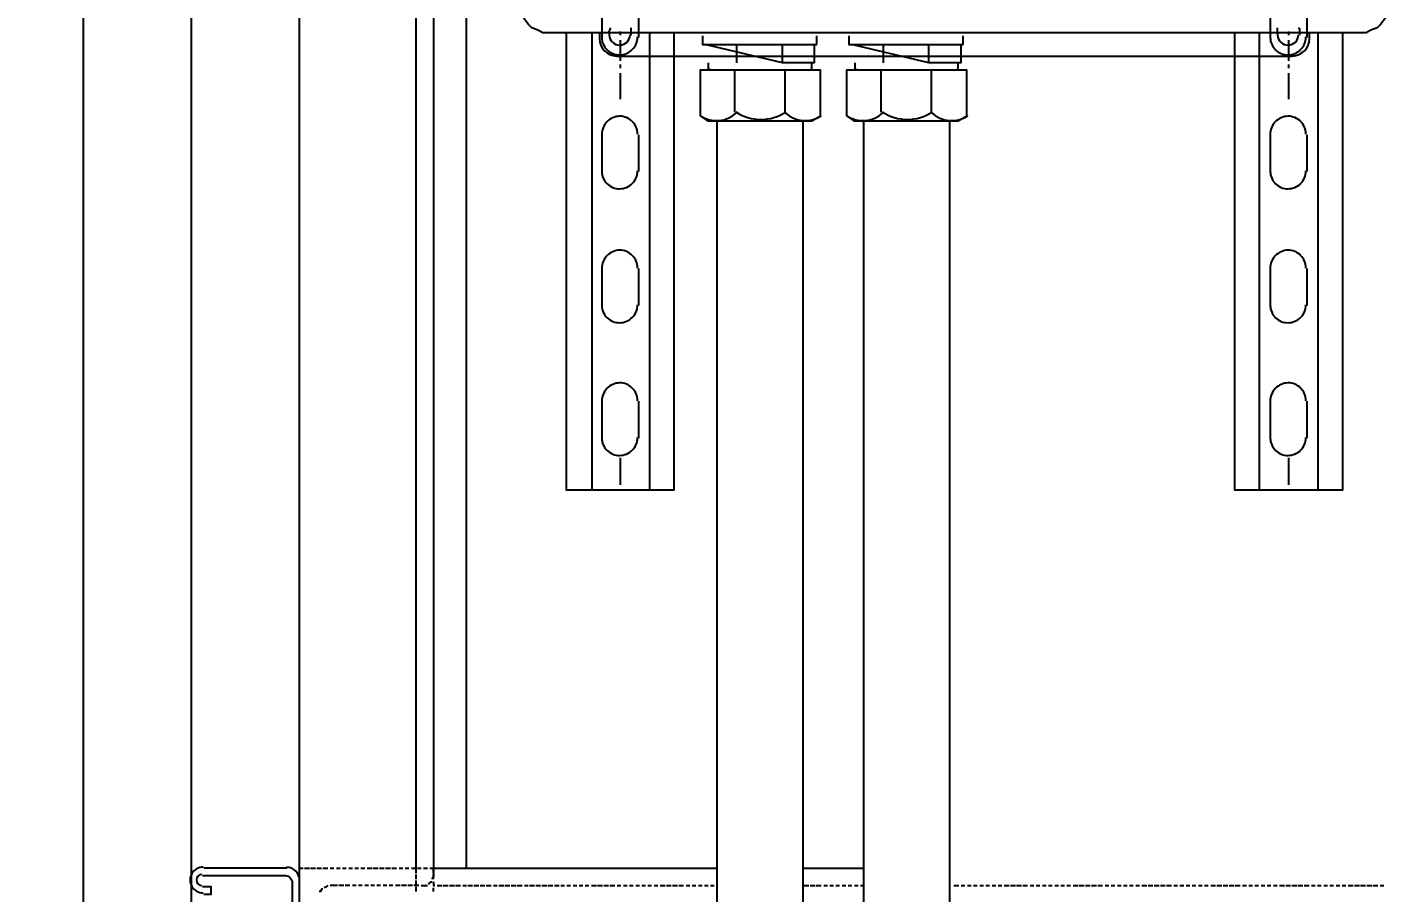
# Model space of a CAD drawing. Header units: feet. Extents: x -18 to 2540, y -48 to 1440.
# Drawn here: x 2075.68 to 2078.627, y 1382.665 to 1384.544 of the extents above; entities that cross this region are included whole.
import ezdxf
from ezdxf import colors
from ezdxf.entities.mleader import LeaderData, LeaderLine
from ezdxf.enums import TextEntityAlignment as Align
from ezdxf.math import Vec2, Vec3

# ---------------------------------------------------------------- set-up
doc = ezdxf.new("R2018")
doc.units = ezdxf.units.FT
doc.header["$MEASUREMENT"] = 0
for name, color, linetype in [('G-ANNO-TEXT', 1, 'Continuous'), ('PDF8_LP_OBJ-Hidden', 7, 'Continuous'), ('PDF8_LP_OBJ-Misc', 7, 'Continuous')]:
    doc.layers.add(name, color=color, linetype=linetype)
doc.styles.add('NEI-A', font='arial.ttf')

# ---------------------------------------------------------------- blocks, each defined once
blk = doc.blocks.new('Equipment Callout Arrowhead .75')
at = {"color": 0}
blk.add_ellipse((-0.248, 0), major_axis=(0.743, 0), ratio=0.350959, start_param=-0.80282, end_param=3.944413, dxfattribs=at)
blk = doc.blocks.new('DETAIL_TITLE')
at = {"style": 'NEI-A', "flags": 8}
blk.add_attdef('#', text='', height=0.25, dxfattribs=at).set_placement((0.5922, -0.5109), align=Align.MIDDLE_CENTER)
at = {"lineweight": 30, "flags": 104}
blk.add_attdef('DETAIL_TITLE', text='', height=0.25, dxfattribs=at).set_placement((0.9099, -0.5251), align=Align.BOTTOM_LEFT)
at = {"style": 'NEI-A'}
for tag, p in [('SCALE:', (0.9386, -0.7379)), ('1"_=_', (1.5474, -0.7379))]:
    blk.add_attdef(tag, text='', height=0.1094, dxfattribs=at).set_placement(p, align=Align.BOTTOM_LEFT)

msp = doc.modelspace()

# ---------------------------------------------------------------- linework, layer by layer
at = {"layer": 'G-ANNO-TEXT'}
for points in [[(2078.717475, 1377.542928), (2078.717475, 1378.805471), (2078.748673, 1381.221447), (2079.918526, 1381.642295), (2080.963599, 1381.907273), (2081.587522, 1382.702209), (2081.618715, 1383.154229)], [(2079.045031, 1377.542928), (2079.045031, 1378.805471), (2079.076229, 1381.221447), (2080.246081, 1381.642295), (2081.291155, 1381.907273), (2081.915077, 1382.702209), (2081.946271, 1383.154229)]]:
    msp.add_spline(points, degree=3, dxfattribs=at)
at = {"layer": 'PDF8_LP_OBJ-Hidden', "lineweight": 25}
for points in [[(2076.942937, 1384.532087), (2076.942937, 1384.534754), (2076.945604, 1384.540088), (2076.945604, 1384.542756)], [(2076.990946, 1384.532087), (2076.990946, 1384.542756)], [(2078.393874, 1384.532087), (2078.393874, 1384.542756)], [(2078.441883, 1384.532087), (2078.441883, 1384.540088), (2078.439216, 1384.542756)], [(2076.270812, 1382.710415), (2076.270812, 1382.718416), (2076.278814, 1382.718416)], [(2076.281481, 1382.718416), (2076.29215, 1382.718416)], [(2076.294817, 1382.718416), (2076.305485, 1382.718416)], [(2076.308152, 1382.718416), (2076.318821, 1382.718416)], [(2076.321488, 1382.718416), (2076.332157, 1382.718416)], [(2076.337491, 1382.718416), (2076.345493, 1382.718416)], [(2076.350827, 1382.718416), (2076.358829, 1382.718416)], [(2076.364163, 1382.718416), (2076.372164, 1382.718416)], [(2076.377499, 1382.718416), (2076.3855, 1382.718416)], [(2076.390835, 1382.718416), (2076.398836, 1382.718416)], [(2076.40417, 1382.718416), (2076.412172, 1382.718416)], [(2076.417506, 1382.718416), (2076.428175, 1382.718416)], [(2076.430842, 1382.718416), (2076.441511, 1382.718416)], [(2076.444178, 1382.718416), (2076.454846, 1382.718416)], [(2076.457514, 1382.718416), (2076.468182, 1382.718416)], [(2076.470849, 1382.718416), (2076.481518, 1382.718416)], [(2076.486852, 1382.718416), (2076.494854, 1382.718416)], [(2076.500188, 1382.718416), (2076.50819, 1382.718416)], [(2076.513524, 1382.718416), (2076.521526, 1382.718416)], [(2076.524193, 1382.707747), (2076.524193, 1382.718416)], [(2076.52686, 1382.718416), (2076.534861, 1382.718416)], [(2076.540196, 1382.718416), (2076.548197, 1382.718416)], [(2076.553531, 1382.718416), (2076.561533, 1382.718416)], [(2076.561533, 1382.707747), (2076.561533, 1382.718416)], [(2076.270812, 1382.697079), (2076.270812, 1382.707747)], [(2076.270812, 1382.683743), (2076.270812, 1382.691745)], [(2076.524193, 1382.694412), (2076.524193, 1382.70508)], [(2076.524193, 1382.681076), (2076.524193, 1382.691745)], [(2076.550864, 1382.683743), (2076.556199, 1382.689077), (2076.558866, 1382.689077)], [(2076.561533, 1382.699746), (2076.558866, 1382.697079), (2076.558866, 1382.694412)], [(2076.561533, 1382.694412), (2076.561533, 1382.70508)], [(2076.561533, 1382.689077), (2076.561533, 1382.681076), (2076.5642, 1382.681076)], [(2076.270812, 1382.670407), (2076.270812, 1382.678409)], [(2076.321488, 1382.673074), (2076.318821, 1382.673074), (2076.316154, 1382.66774), (2076.313487, 1382.66774)], [(2076.332157, 1382.681076), (2076.32949, 1382.678409), (2076.324155, 1382.675742)], [(2076.353494, 1382.681076), (2076.337491, 1382.681076)], [(2076.36683, 1382.681076), (2076.356161, 1382.681076)], [(2076.380166, 1382.681076), (2076.369497, 1382.681076)], [(2076.393502, 1382.681076), (2076.3855, 1382.681076)], [(2076.406838, 1382.681076), (2076.398836, 1382.681076)], [(2076.420173, 1382.681076), (2076.412172, 1382.681076)], [(2076.433509, 1382.681076), (2076.425508, 1382.681076)], [(2076.446845, 1382.681076), (2076.438843, 1382.681076)], [(2076.460181, 1382.681076), (2076.452179, 1382.681076)], [(2076.473517, 1382.681076), (2076.465515, 1382.681076)], [(2076.48952, 1382.681076), (2076.478851, 1382.681076)], [(2076.502855, 1382.681076), (2076.492187, 1382.681076)], [(2076.516191, 1382.681076), (2076.505523, 1382.681076)], [(2076.529527, 1382.681076), (2076.518858, 1382.681076)], [(2076.524193, 1382.66774), (2076.524193, 1382.678409)], [(2076.534861, 1382.681076), (2076.548197, 1382.681076)], [(2076.561533, 1382.66774), (2076.561533, 1382.675742)], [(2076.569534, 1382.681076), (2076.580203, 1382.681076)], [(2076.58287, 1382.681076), (2076.593539, 1382.681076)], [(2076.596206, 1382.681076), (2076.606875, 1382.681076)], [(2076.609542, 1382.681076), (2076.620211, 1382.681076)], [(2076.625545, 1382.681076), (2076.633546, 1382.681076)], [(2076.635891, 1382.681076), (2076.646559, 1382.681076)], [(2076.649227, 1382.681076), (2076.659895, 1382.681076)], [(2076.662562, 1382.681076), (2076.673231, 1382.681076)], [(2076.675898, 1382.681076), (2076.686567, 1382.681076)], [(2076.691901, 1382.681076), (2076.699903, 1382.681076)], [(2076.703393, 1382.681076), (2076.714061, 1382.681076)], [(2076.716728, 1382.681076), (2076.727397, 1382.681076)], [(2076.730064, 1382.681076), (2076.740733, 1382.681076)], [(2076.7434, 1382.681076), (2076.754069, 1382.681076)], [(2076.759403, 1382.681076), (2076.767404, 1382.681076)], [(2076.770024, 1382.681076), (2076.780693, 1382.681076)], [(2076.78336, 1382.681076), (2076.794029, 1382.681076)], [(2076.796696, 1382.681076), (2076.807365, 1382.681076)], [(2076.810032, 1382.681076), (2076.8207, 1382.681076)], [(2076.824422, 1382.681076), (2076.834036, 1382.681076)], [(2076.837758, 1382.681076), (2076.84576, 1382.681076)], [(2076.851094, 1382.681076), (2076.859096, 1382.681076)], [(2076.86443, 1382.681076), (2076.872431, 1382.681076)], [(2076.877766, 1382.681076), (2076.885767, 1382.681076)], [(2076.891101, 1382.681076), (2076.899103, 1382.681076)], [(2076.904437, 1382.681076), (2076.915106, 1382.681076)], [(2076.917773, 1382.681076), (2076.928442, 1382.681076)], [(2076.931109, 1382.681076), (2076.941778, 1382.681076)], [(2076.944445, 1382.681076), (2076.955113, 1382.681076)], [(2076.960448, 1382.681076), (2076.968449, 1382.681076)], [(2076.973784, 1382.681076), (2076.981785, 1382.681076)], [(2076.987119, 1382.681076), (2076.995121, 1382.681076)], [(2077.000455, 1382.681076), (2077.008457, 1382.681076)], [(2077.013791, 1382.681076), (2077.021792, 1382.681076)], [(2077.027127, 1382.681076), (2077.035128, 1382.681076)], [(2077.040463, 1382.681076), (2077.048464, 1382.681076)], [(2077.053798, 1382.681076), (2077.064467, 1382.681076)], [(2077.067134, 1382.681076), (2077.077803, 1382.681076)], [(2077.08047, 1382.681076), (2077.091139, 1382.681076)], [(2077.093806, 1382.681076), (2077.104475, 1382.681076)], [(2077.109809, 1382.681076), (2077.11781, 1382.681076)], [(2077.123145, 1382.681076), (2077.131146, 1382.681076)], [(2077.13648, 1382.681076), (2077.144482, 1382.681076)], [(2077.149816, 1382.681076), (2077.157818, 1382.681076)], [(2077.163152, 1382.681076), (2077.171154, 1382.681076)], [(2077.365856, 1382.681076), (2077.376525, 1382.681076)], [(2077.379192, 1382.681076), (2077.389861, 1382.681076)], [(2077.392528, 1382.681076), (2077.403197, 1382.681076)], [(2077.408531, 1382.681076), (2077.416533, 1382.681076)], [(2077.421867, 1382.681076), (2077.429868, 1382.681076)], [(2077.435203, 1382.681076), (2077.443204, 1382.681076)], [(2077.448539, 1382.681076), (2077.45654, 1382.681076)], [(2077.461874, 1382.681076), (2077.469876, 1382.681076)], [(2077.47521, 1382.681076), (2077.483212, 1382.681076)], [(2077.488546, 1382.681076), (2077.496547, 1382.681076)], [(2077.69125, 1382.681076), (2077.701919, 1382.681076)], [(2077.707253, 1382.681076), (2077.715255, 1382.681076)], [(2077.720589, 1382.681076), (2077.728591, 1382.681076)], [(2077.733925, 1382.681076), (2077.741926, 1382.681076)], [(2077.747261, 1382.681076), (2077.755262, 1382.681076)], [(2077.760597, 1382.681076), (2077.768598, 1382.681076)], [(2077.773932, 1382.681076), (2077.781934, 1382.681076)], [(2077.787268, 1382.681076), (2077.79527, 1382.681076)], [(2077.800604, 1382.681076), (2077.811273, 1382.681076)], [(2077.81394, 1382.681076), (2077.824609, 1382.681076)], [(2077.827276, 1382.681076), (2077.837944, 1382.681076)], [(2077.840612, 1382.681076), (2077.85128, 1382.681076)], [(2077.856614, 1382.681076), (2077.864616, 1382.681076)], [(2077.86995, 1382.681076), (2077.877952, 1382.681076)], [(2077.883286, 1382.681076), (2077.891288, 1382.681076)], [(2077.896622, 1382.681076), (2077.904623, 1382.681076)], [(2077.909958, 1382.681076), (2077.917959, 1382.681076)], [(2077.923294, 1382.681076), (2077.931295, 1382.681076)], [(2077.936629, 1382.681076), (2077.944631, 1382.681076)], [(2077.949965, 1382.681076), (2077.960634, 1382.681076)], [(2077.963301, 1382.681076), (2077.97397, 1382.681076)], [(2077.976637, 1382.681076), (2077.987305, 1382.681076)], [(2077.989973, 1382.681076), (2078.000641, 1382.681076)], [(2078.003308, 1382.681076), (2078.013977, 1382.681076)], [(2078.019311, 1382.681076), (2078.027313, 1382.681076)], [(2078.032647, 1382.681076), (2078.040649, 1382.681076)], [(2078.045983, 1382.681076), (2078.053985, 1382.681076)], [(2078.059319, 1382.681076), (2078.06732, 1382.681076)], [(2078.072655, 1382.681076), (2078.080656, 1382.681076)], [(2078.085991, 1382.681076), (2078.093992, 1382.681076)], [(2078.099326, 1382.681076), (2078.109995, 1382.681076)], [(2078.112662, 1382.681076), (2078.123331, 1382.681076)], [(2078.125998, 1382.681076), (2078.136667, 1382.681076)], [(2078.139334, 1382.681076), (2078.150002, 1382.681076)], [(2078.15267, 1382.681076), (2078.163338, 1382.681076)], [(2078.168673, 1382.681076), (2078.176674, 1382.681076)], [(2078.182008, 1382.681076), (2078.19001, 1382.681076)], [(2078.195344, 1382.681076), (2078.203346, 1382.681076)], [(2078.20868, 1382.681076), (2078.216681, 1382.681076)], [(2078.222016, 1382.681076), (2078.230017, 1382.681076)], [(2078.235352, 1382.681076), (2078.243353, 1382.681076)], [(2078.248687, 1382.681076), (2078.259356, 1382.681076)], [(2078.262023, 1382.681076), (2078.272692, 1382.681076)], [(2078.275359, 1382.681076), (2078.286028, 1382.681076)], [(2078.288695, 1382.681076), (2078.299364, 1382.681076)], [(2078.302031, 1382.681076), (2078.312699, 1382.681076)], [(2078.318034, 1382.681076), (2078.326035, 1382.681076)], [(2078.33137, 1382.681076), (2078.339371, 1382.681076)], [(2078.344705, 1382.681076), (2078.352707, 1382.681076)], [(2078.358041, 1382.681076), (2078.366043, 1382.681076)], [(2078.371377, 1382.681076), (2078.379378, 1382.681076)], [(2078.384713, 1382.681076), (2078.392714, 1382.681076)], [(2078.398049, 1382.681076), (2078.408717, 1382.681076)], [(2078.411384, 1382.681076), (2078.422053, 1382.681076)], [(2078.42472, 1382.681076), (2078.435389, 1382.681076)], [(2078.438056, 1382.681076), (2078.448725, 1382.681076)], [(2078.451392, 1382.681076), (2078.46206, 1382.681076)], [(2078.467395, 1382.681076), (2078.475396, 1382.681076)], [(2078.480731, 1382.681076), (2078.488732, 1382.681076)], [(2078.494066, 1382.681076), (2078.502068, 1382.681076)], [(2078.507402, 1382.681076), (2078.515404, 1382.681076)], [(2078.520738, 1382.681076), (2078.52874, 1382.681076)], [(2078.534074, 1382.681076), (2078.542075, 1382.681076)], [(2078.54741, 1382.681076), (2078.558078, 1382.681076)], [(2078.560746, 1382.681076), (2078.571414, 1382.681076)], [(2078.574081, 1382.681076), (2078.58475, 1382.681076)], [(2078.587417, 1382.681076), (2078.598086, 1382.681076)], [(2078.600753, 1382.681076), (2078.611422, 1382.681076)], [(2078.616756, 1382.681076), (2078.624757, 1382.681076)]]:
    msp.add_lwpolyline(points, dxfattribs=at)
at = {"layer": 'PDF8_LP_OBJ-Misc', "lineweight": 25}
for points in [[(2076.036102, 1380.787323), (2076.036102, 1389.597779), (2075.801392, 1389.597779), (2075.801392, 1380.787323)], [(2078.639253, 1386.740498), (2078.639253, 1384.598766), (2078.633919, 1384.572094), (2078.617916, 1384.550757), (2078.609914, 1384.542756), (2078.596578, 1384.537421), (2078.58591, 1384.532087), (2076.79891, 1384.532087), (2076.788242, 1384.537421), (2076.774906, 1384.542756), (2076.766905, 1384.550757), (2076.758903, 1384.561426), (2076.750902, 1384.572094), (2076.750902, 1384.577429)], [(2076.524193, 1382.718416), (2076.524193, 1385.380245)], [(2076.633546, 1382.718416), (2076.633546, 1385.380245)], [(2077.006949, 1384.521418), (2077.006949, 1384.598766)], [(2078.457886, 1384.521418), (2078.457886, 1384.598766)], [(2076.849587, 1384.532087), (2076.849587, 1383.539902), (2077.084297, 1383.539902), (2077.084297, 1384.532087)], [(2076.966942, 1384.534754), (2076.966942, 1384.526753)], [(2076.966942, 1384.516084), (2076.966942, 1384.470742)], [(2076.990946, 1384.526753), (2076.990946, 1384.532087)], [(2077.030954, 1383.539902), (2077.030954, 1384.532087)], [(2077.145506, 1384.525118), (2077.145506, 1384.506448), (2077.393552, 1384.506448)], [(2077.393552, 1384.506448), (2077.393552, 1384.525118)], [(2077.463444, 1384.525118), (2077.463444, 1384.506448), (2077.71149, 1384.506448)], [(2077.71149, 1384.506448), (2077.71149, 1384.525118)], [(2078.300523, 1384.532087), (2078.300523, 1383.539902), (2078.535234, 1383.539902), (2078.535234, 1384.532087)], [(2078.417878, 1384.534754), (2078.417878, 1384.526753)], [(2078.417878, 1384.516084), (2078.417878, 1384.470742)], [(2078.441883, 1384.526753), (2078.441883, 1384.532087)], [(2078.48189, 1383.539902), (2078.48189, 1384.532087)], [(2077.388218, 1384.506448), (2077.388218, 1384.46644), (2077.318872, 1384.46644), (2077.15084, 1384.506448)], [(2077.220187, 1384.46644), (2077.220187, 1384.506448)], [(2077.318872, 1384.46644), (2077.318872, 1384.506448)], [(2077.706156, 1384.506448), (2077.706156, 1384.46644), (2077.63681, 1384.46644), (2077.468778, 1384.506448)], [(2077.538125, 1384.46644), (2077.538125, 1384.506448)], [(2077.63681, 1384.46644), (2077.63681, 1384.506448)], [(2076.966942, 1384.462741), (2076.966942, 1384.454739)], [(2077.164176, 1384.450437), (2077.158842, 1384.453105), (2077.158842, 1384.46644)], [(2077.374882, 1384.450437), (2077.382884, 1384.453105), (2077.382884, 1384.46644)], [(2077.482114, 1384.450437), (2077.47678, 1384.453105), (2077.47678, 1384.46644)], [(2077.69282, 1384.450437), (2077.700822, 1384.453105), (2077.700822, 1384.46644)], [(2078.417878, 1384.462741), (2078.417878, 1384.454739)], [(2076.966942, 1384.444071), (2076.966942, 1384.38806)], [(2077.214852, 1384.450437), (2077.214852, 1384.359754)], [(2077.324206, 1384.450437), (2077.324206, 1384.359754)], [(2077.53279, 1384.450437), (2077.53279, 1384.359754)], [(2077.642144, 1384.450437), (2077.642144, 1384.359754)], [(2078.417878, 1384.444071), (2078.417878, 1384.38806)], [(2077.177512, 1377.491173), (2077.177512, 1384.341084)], [(2077.364213, 1377.49079), (2077.364213, 1384.341084)], [(2077.49545, 1377.491173), (2077.49545, 1384.341084)], [(2077.682151, 1377.491725), (2077.682151, 1384.341084)], [(2077.006949, 1384.230698), (2077.006949, 1384.310712)], [(2078.457886, 1384.230698), (2078.457886, 1384.310712)], [(2077.006949, 1383.939977), (2077.006949, 1384.019992)], [(2078.457886, 1383.939977), (2078.457886, 1384.019992)], [(2077.006949, 1383.651923), (2077.006949, 1383.731938)], [(2078.457886, 1383.651923), (2078.457886, 1383.731938)], [(2076.966942, 1383.609249), (2076.966942, 1383.550571)], [(2078.417878, 1383.609249), (2078.417878, 1383.550571)], [(2076.244141, 1382.718416), (2076.062773, 1382.718416)], [(2076.561533, 1382.718416), (2077.177512, 1382.718416)], [(2077.364213, 1382.718416), (2077.49545, 1382.718416)], [(2076.062773, 1382.662406), (2076.078776, 1382.662406), (2076.078776, 1382.678409), (2076.060106, 1382.678409)]]:
    msp.add_lwpolyline(points, dxfattribs=at)
for points in [[(2077.004282, 1384.6001, 0.41421362), (2076.965608, 1384.638774, 0.41421362), (2076.926934, 1384.598766), (2076.926934, 1384.521418, 0.41421362), (2076.965608, 1384.484078, 0.41421362), (2077.004282, 1384.522752)], [(2078.455219, 1384.6001, 0.41421362), (2078.416545, 1384.638774, 0.41421362), (2078.377871, 1384.598766), (2078.377871, 1384.521418, 0.41421362), (2078.416545, 1384.484078, 0.41421362), (2078.455219, 1384.522752)], [(2076.9216, 1384.532087), (2076.9216, 1384.518751, 0.39879692), (2076.95894, 1384.481411), (2078.42588, 1384.481411, 0.39857418), (2078.46322, 1384.518751), (2078.46322, 1384.532087)], [(2076.942937, 1384.532087), (2076.942937, 1384.526753, 0.97155055), (2076.98827, 1384.527432)], [(2078.393874, 1384.532087), (2078.393874, 1384.526753, 0.97155055), (2078.439206, 1384.527432)], [(2077.004282, 1384.312046, 0.41421362), (2076.965608, 1384.35072, 0.41421362), (2076.926934, 1384.310712), (2076.926934, 1384.230698, 0.41421362), (2076.965608, 1384.193357, 0.41421362), (2077.004282, 1384.232031)], [(2078.455219, 1384.312046, 0.41421362), (2078.416545, 1384.35072, 0.41421362), (2078.377871, 1384.310712), (2078.377871, 1384.230698, 0.41421362), (2078.416545, 1384.193357, 0.41421362), (2078.455219, 1384.232031)], [(2077.004282, 1384.021325, 0.41421362), (2076.965608, 1384.059999, 0.41421362), (2076.926934, 1384.019992), (2076.926934, 1383.939977, 0.41421362), (2076.965608, 1383.902637, 0.41421362), (2077.004282, 1383.94131)], [(2078.455219, 1384.021325, 0.41421362), (2078.416545, 1384.059999, 0.41421362), (2078.377871, 1384.019992), (2078.377871, 1383.939977, 0.41421362), (2078.416545, 1383.902637, 0.41421362), (2078.455219, 1383.94131)], [(2077.004282, 1383.733272, 0.41421362), (2076.965608, 1383.771946, 0.41421362), (2076.926934, 1383.731938), (2076.926934, 1383.651923, 0.41421362), (2076.965608, 1383.614583, 0.41421362), (2077.004282, 1383.653257)], [(2078.455219, 1383.733272, 0.41421362), (2078.416545, 1383.771946, 0.41421362), (2078.377871, 1383.731938), (2078.377871, 1383.651923, 0.41421362), (2078.416545, 1383.614583, 0.41421362), (2078.455219, 1383.653257)], [(2076.270812, 1382.691745, 0.41421357), (2076.242807, 1382.721083)], [(2076.060106, 1382.702413), (2076.24014, 1382.702413, -0.41421409), (2076.254809, 1382.68641), (2076.254809, 1382.513045, -0.41421409), (2076.24014, 1382.499709)]]:
    msp.add_lwpolyline(points, format="xyb", dxfattribs=at)
for points in [[(2077.140172, 1384.351752), (2077.156175, 1384.341084), (2077.382884, 1384.341084), (2077.401554, 1384.351752), (2077.401554, 1384.450437), (2077.140172, 1384.450437)], [(2077.45811, 1384.351752), (2077.474113, 1384.341084), (2077.700822, 1384.341084), (2077.719492, 1384.351752), (2077.719492, 1384.450437), (2077.45811, 1384.450437)]]:
    msp.add_lwpolyline(points, close=True, dxfattribs=at)
for centre, radius, start, end in [((2077.176178, 1384.403762), 0.062678, 235.920404, 313.368539), ((2077.272196, 1384.441102), 0.097351, 235.826999, 304.173001), ((2077.368214, 1384.403762), 0.062678, 226.631461, 304.079596), ((2077.494116, 1384.403762), 0.062678, 235.920404, 313.368539), ((2077.590134, 1384.441102), 0.097351, 235.826999, 304.173001), ((2077.686152, 1384.403762), 0.062678, 226.631461, 304.079596), ((2076.06144, 1382.693078), 0.028005, 89.999999, 270.000001), ((2076.058773, 1382.693078), 0.012002, 90.000022, 269.999978)]:
    msp.add_arc(centre, radius, start, end, dxfattribs=at)

# ---------------------------------------------------------------- block references
at = {"layer": 'G-ANNO-TEXT'}
ref = msp.add_blockref('DETAIL_TITLE', (2007.117623, 1398.740013), dxfattribs=dict(at, xscale=2.26283738676726, yscale=2.26283738676726, zscale=2.26283738676726))
lines = msp.add_mtext('{\\LSCADA RACK DETAIL (PLAN VIEW)}', dxfattribs={"layer": '0', "insert": (2009.176571, 1398.230562), "char_height": 10.57518883, "attachment_point": 1})
ref.add_attrib('DETAIL_TITLE', '', (2009.176571, 1398.230562)).embed_mtext(lines)

# ---------------------------------------------------------------- next in the draw order: leaders
ml = msp.add_multileader_mtext('Standard', dxfattribs=at)
ml.set_content('\\A1;6 MOTOR CONTROL CABLE CONDUITS (TYP.)', color=256, style='NEI-A')
ml.set_leader_properties()
ml.set_arrow_properties(name='Equipment Callout Arrowhead .75')
ml.build(insert=Vec2(0, 0))
ml.multileader.update_dxf_attribs({"dogleg_length": 0.0625, "arrow_head_size": 0.125})
ctx = ml.context
ctx.base_point, ctx.char_height, ctx.arrow_head_size, ctx.landing_gap_size, ctx.plane_origin = Vec3(2133.680839, 1383.790863), 0.1, 0.125, 0.09, Vec3(2077.345805, 1319.927864)
notes = []
notes.append((ctx, [(0, (0, 0, 0), (0, 0), (1, 0), 1, [])]))
ctx.mtext.insert, ctx.mtext.width, ctx.mtext.flow_direction = Vec3(2133.770839, 1383.855563), 2.21448175, 5
ctx.mtext.has_bg_fill, ctx.mtext.bg_color, ctx.mtext.bg_scale_factor, ctx.mtext.bg_transparency, ctx.mtext.use_window_bg_color = 1, -1027028792, 1.5, 0, 1
for ctx, leaders in notes:
    for number, flags, end, landing, length, lines in leaders:
        leader = LeaderData()
        leader.index, (leader.has_last_leader_line, leader.has_dogleg_vector, leader.attachment_direction) = number, flags
        leader.last_leader_point, leader.dogleg_vector, leader.dogleg_length = Vec3(end), Vec3(landing), length
        for number, points, colour, breaks in lines:
            line = LeaderLine()
            line.index, line.vertices, line.color, line.breaks = number, Vec3.list(points), colors.encode_raw_color(colour), breaks
            leader.lines.append(line)
        ctx.leaders.append(leader)

# ---------------------------------------------------------------- next in the draw order: linework, layer by layer
at = {"layer": 'PDF8_LP_OBJ-Misc', "lineweight": 25}
for points in [[(2076.561533, 1382.483706), (2076.561533, 1377.504112), (2076.270812, 1377.504112), (2076.270812, 1388.511494)], [(2076.561533, 1385.380245), (2076.561533, 1382.699746)], [(2076.905597, 1384.532087), (2076.905597, 1383.539902)], [(2078.353867, 1384.532087), (2078.353867, 1383.539902)]]:
    msp.add_lwpolyline(points, dxfattribs=at)

doc.saveas('drawing.dxf')
